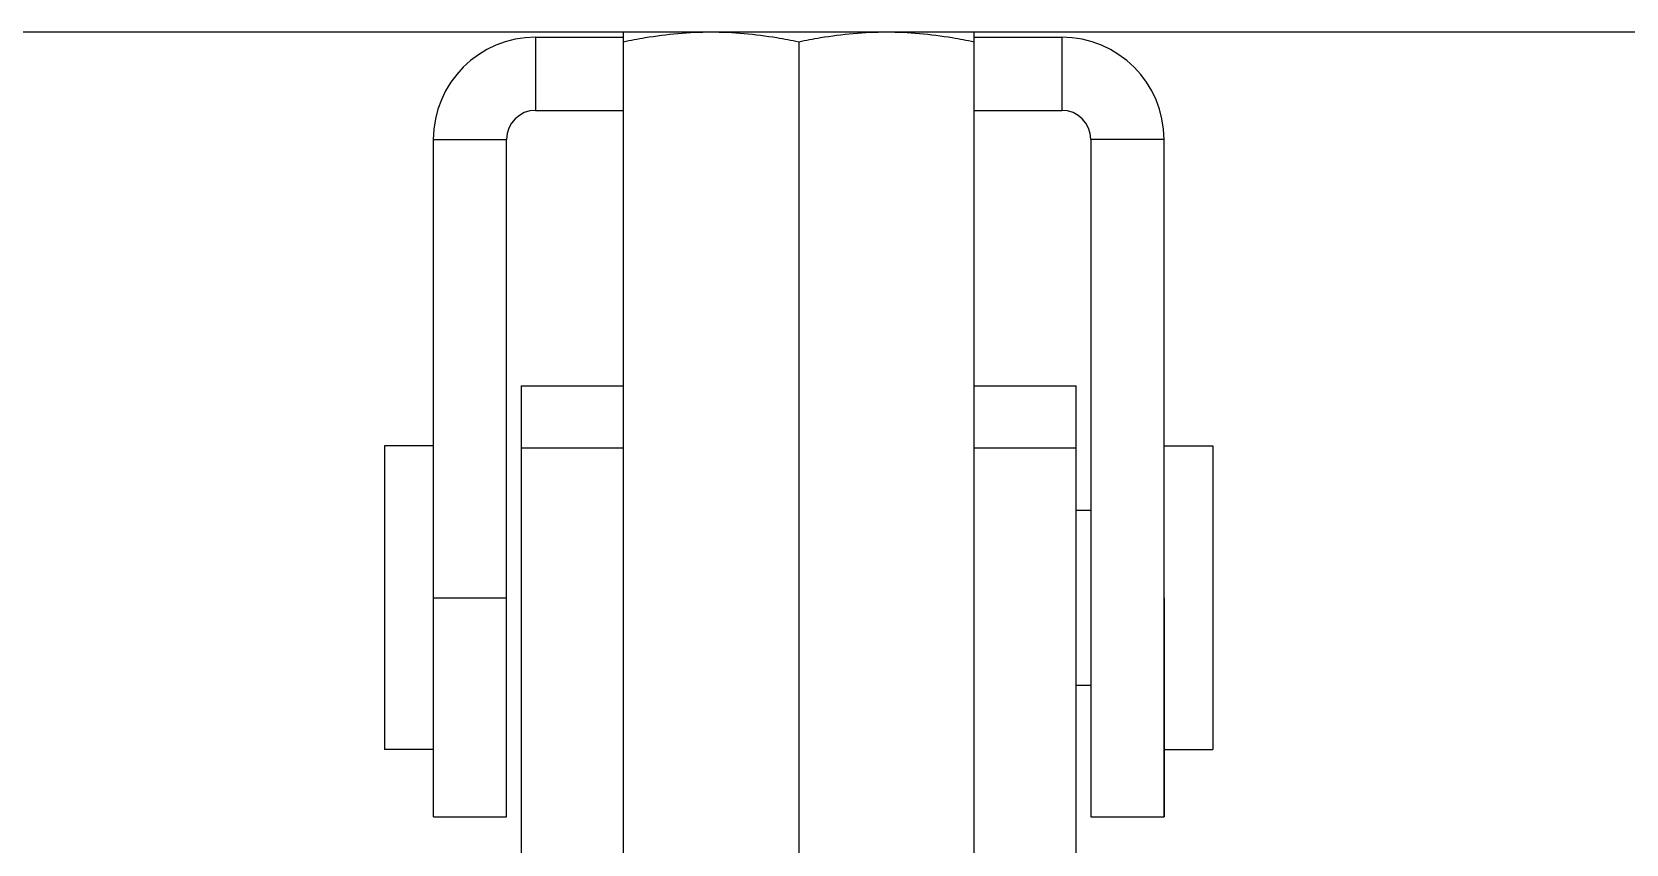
# Model space of a CAD drawing. Extents: x 4995099 to 5303443, y 4627657 to 4889583.
# Drawn here: x 5045413 to 5046627, y 4777650 to 4778268 of the extents above; entities that cross this region are included whole.
import ezdxf

# ---------------------------------------------------------------- set-up
doc = ezdxf.new("R2010")
doc.units = 0
doc.header["$LTSCALE"] = 1000
doc.header["$MEASUREMENT"] = 0
doc.layers.get('0').update_dxf_attribs({"color": 4, "linetype": 'CONTINUOUS'})
doc.layers.add('BZ', color=2, linetype='CONTINUOUS')

msp = doc.modelspace()

# ---------------------------------------------------------------- linework, layer by layer
at = {"linetype": 'Continuous'}
for p, q in [((5045796.8, 4778263.9), (5045796.8, 4778208.3)), ((5045796.8, 4778263.9), (5045863.6, 4778263.9)), ((5045863.6, 4777600.7), (5045863.6, 4778268)), ((5045863.6, 4778268), (5046130.5, 4778268)), ((5046130.5, 4777600.7), (5046130.5, 4778268)), ((5046130.5, 4778263.9), (5046197.2, 4778263.9)), ((5046197.2, 4778263.9), (5046197.2, 4778208.3)), ((5045997, 4778260.5), (5045997, 4777608.2)), ((5045796.8, 4778208.3), (5045863.6, 4778208.3)), ((5046130.5, 4778208.3), (5046197.2, 4778208.3)), ((5045719, 4777670.5), (5045719, 4778186.1)), ((5045719, 4778186.1), (5045774.6, 4778186.1)), ((5045774.6, 4777670.5), (5045774.6, 4778186.1)), ((5046219.5, 4778186.1), (5046219.5, 4777670.5)), ((5046275.1, 4778186.1), (5046219.5, 4778186.1)), ((5046275.1, 4777670.5), (5046275.1, 4778186.1)), ((5045785.7, 4777998.6), (5045785.7, 4777569.9)), ((5045785.7, 4777998.6), (5045863.6, 4777998.6)), ((5046130.5, 4777998.6), (5046208.3, 4777998.6)), ((5046208.3, 4777569.9), (5046208.3, 4777998.6)), ((5045719, 4777952.9), (5045681.7, 4777952.9)), ((5045785.7, 4777951.4), (5045863.6, 4777951.4)), ((5046130.5, 4777951.4), (5046208.3, 4777951.4)), ((5046275.1, 4777952.9), (5046312.3, 4777952.9)), ((5046208.3, 4777904.1), (5046219.5, 4777904.1)), ((5045719, 4777837.3), (5045774.6, 4777837.3)), ((5046275.1, 4777837.3), (5046275.1, 4777670.5)), ((5046208.3, 4777770.8), (5046219.5, 4777770.8)), ((5045719, 4777721.7), (5045681.7, 4777721.7)), ((5046275.1, 4777721.7), (5046312.3, 4777721.7)), ((5045719, 4777670.5), (5045774.6, 4777670.5)), ((5046219.5, 4777670.5), (5046275.1, 4777670.5))]:
    msp.add_line(p, q, dxfattribs=at)
for p, q in [((5045681.7, 4777952.9), (5045681.7, 4777721.7)), ((5046312.3, 4777952.9), (5046312.3, 4777721.7))]:
    msp.add_line(p, q)
for centre, radius, start, end in [((5045796.8, 4778186.1), 77.9, 90, 180), ((5046197.2, 4778186.1), 77.9, 0, 90), ((5045796.8, 4778186.1), 22.2, 90, 180), ((5046197.2, 4778186.1), 22.2, 0, 90)]:
    msp.add_arc(centre, radius, start, end, dxfattribs=at)
for points, knots in [([(5045863.6, 4778260.5), (5045869.1, 4778261.7), (5045891.1, 4778265.9), (5045913.5, 4778268), (5045930.3, 4778268)], [0, 0, 0, 0, 0.250789, 1, 1, 1, 1]), ([(5045930.3, 4778268), (5045947.1, 4778268), (5045969.5, 4778265.9), (5045991.5, 4778261.7), (5045997, 4778260.5)], [0, 0, 0, 0, 0.749211, 1, 1, 1, 1]), ([(5045997, 4778260.5), (5046002.5, 4778261.7), (5046024.5, 4778265.9), (5046047, 4778268), (5046063.8, 4778268)], [0, 0, 0, 0, 0.250789, 1, 1, 1, 1]), ([(5046063.8, 4778268), (5046080.5, 4778268), (5046103, 4778265.9), (5046125, 4778261.7), (5046130.5, 4778260.5)], [0, 0, 0, 0, 0.749211, 1, 1, 1, 1])]:
    msp.add_open_spline(points, degree=3, knots=knots, dxfattribs=at)
at = {"layer": 'BZ'}
msp.add_line((5041773.1, 4778268), (5059998.1, 4778268), dxfattribs=at)

doc.saveas('drawing.dxf')
